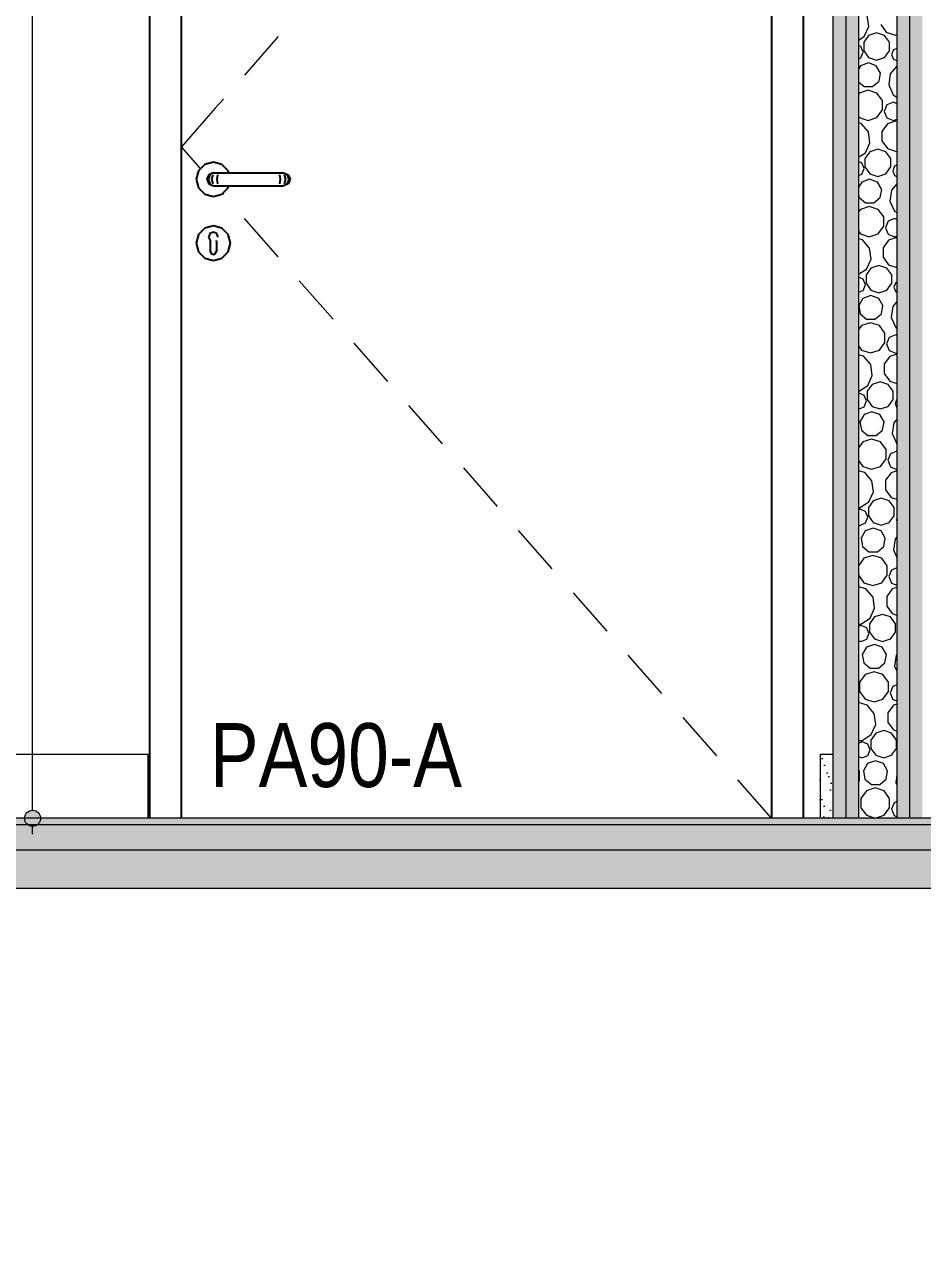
# Model space of a CAD drawing. Header units: metres. Extents: x -1783 to 21505, y -57 to 13660.
# Drawn here: x 16170.1 to 16310.6, y 7243.5 to 7436.1 of the extents above; entities that cross this region are included whole.
import ezdxf

# ---------------------------------------------------------------- set-up
doc = ezdxf.new("R2010")
doc.units = ezdxf.units.M
doc.header["$MEASUREMENT"] = 0
for name, color, linetype, lineweight in [('01_A Corte AA_1_COBERTURA-LINHAS.EXEC_Caneta_No__241', 7, 'Continuous', 13), ('01_A Corte AA_1_LAJES.EST_Caneta_No__4', 7, 'Continuous', 20), ('01_A Corte AA_1_LAJES.EST_Caneta_No__7', 7, 'Continuous', 13), ('01_A Corte AA_1_PAREDE CONSTRUIR_Caneta_No__241', 7, 'Continuous', 13), ('01_A Corte AA_1_PAREDE CONSTRUIR_Caneta_No__3', 7, 'Continuous', 25), ('01_A Corte AA_1_PAREDE CONSTRUIR_Caneta_No__96', 252, 'Continuous', 0), ('01_A Corte AA_1_PISO - Rodapé_Caneta_No__11', 7, 'Continuous', 5)]:
    doc.layers.add(name, color=color, linetype=linetype, lineweight=lineweight)
for name, color, linetype, lineweight, true_color in [('01_A Corte AA_1_LAJES.EST_Caneta_No__254', 7, 'Continuous', 0, 0xd1c9ad), ('01_A Corte AA_1_LAJES.EST_Caneta_No__97', 7, 'Continuous', 5, 0x6b6b6b), ('01_A Corte AA_1_PISO - Rodapé_Caneta_No__97', 7, 'Continuous', 5, 0x6b6b6b)]:
    doc.layers.add(name, color=color, linetype=linetype, lineweight=lineweight, true_color=true_color)
for name, color, linetype in [('01_A Corte AA_1_PAREDE CONSTRUIR', 7, 'Continuous'), ('cotas', 7, 'Continuous'), ('COTAS EXECUTIVO.EXEC', 7, 'Continuous')]:
    doc.layers.add(name, color=color, linetype=linetype)
doc.styles.add('GENERATED_STYLE_2', font='arial.ttf', dxfattribs={"width": 0.8})

# ---------------------------------------------------------------- blocks, each defined once
blk = doc.blocks.new('*X6654', base_point=(-79.8343, -33.8088))
at = {"layer": '01_A Corte AA_1_PAREDE CONSTRUIR_Caneta_No__96', "color": 252, "linetype": 'Continuous', "lineweight": 0, "ltscale": 1000}
for p, q in [((-61.4531, 1.239), (-61.4555, 1.2561)), ((-61.4602, 1.2233), (-61.4531, 1.239)), ((-61.4342, 1.2422), (-61.4256, 1.2303)), ((-61.469, 1.2177), (-61.4602, 1.2233)), ((-61.4533, 1.2251), (-61.461, 1.2145)), ((-61.461, 1.2145), (-61.461, 1.2013)), ((-61.4408, 1.2292), (-61.4533, 1.2251)), ((-61.4283, 1.2251), (-61.4408, 1.2292)), ((-61.4206, 1.2145), (-61.4283, 1.2251)), ((-61.4256, 1.2303), (-61.4116, 1.2257)), ((-61.4206, 1.2013), (-61.4206, 1.2145)), ((-61.4116, 1.2257), (-61.409, 1.2266)), ((-61.4656, 1.2079), (-61.469, 1.2093)), ((-61.4619, 1.199), (-61.4656, 1.2079)), ((-61.4656, 1.1902), (-61.4619, 1.199)), ((-61.461, 1.2013), (-61.4533, 1.1907)), ((-61.4283, 1.1907), (-61.4206, 1.2013)), ((-61.4144, 1.2025), (-61.4174, 1.1952)), ((-61.4174, 1.1952), (-61.4144, 1.1879)), ((-61.409, 1.2047), (-61.4144, 1.2025)), ((-61.469, 1.1888), (-61.4656, 1.1902)), ((-61.4659, 1.1777), (-61.469, 1.1722)), ((-61.4535, 1.1822), (-61.4659, 1.1777)), ((-61.4412, 1.1777), (-61.4535, 1.1822)), ((-61.4533, 1.1907), (-61.4408, 1.1866)), ((-61.4347, 1.1663), (-61.4412, 1.1777)), ((-61.4408, 1.1866), (-61.4283, 1.1907)), ((-61.409, 1.177), (-61.4193, 1.1651)), ((-61.4144, 1.1879), (-61.409, 1.1857)), ((-61.4369, 1.1534), (-61.4347, 1.1663)), ((-61.4193, 1.1651), (-61.4218, 1.148)), ((-61.469, 1.1525), (-61.4601, 1.145)), ((-61.4541, 1.1395), (-61.468, 1.135)), ((-61.4601, 1.145), (-61.447, 1.145)), ((-61.4402, 1.135), (-61.4541, 1.1395)), ((-61.447, 1.145), (-61.4369, 1.1534)), ((-61.4218, 1.148), (-61.4146, 1.1323)), ((-61.468, 1.135), (-61.469, 1.1335)), ((-61.4316, 1.1231), (-61.4402, 1.135)), ((-61.4316, 1.1085), (-61.4316, 1.1231)), ((-61.4145, 1.1206), (-61.4246, 1.1164)), ((-61.4146, 1.1323), (-61.409, 1.1287)), ((-61.409, 1.1183), (-61.4145, 1.1206)), ((-61.469, 1.0982), (-61.468, 1.0967)), ((-61.4402, 1.0967), (-61.4316, 1.1085)), ((-61.4246, 1.1164), (-61.4288, 1.1063)), ((-61.4288, 1.1063), (-61.4246, 1.0962)), ((-61.4649, 1.0871), (-61.469, 1.0883)), ((-61.468, 1.0967), (-61.4541, 1.0922)), ((-61.4537, 1.0741), (-61.4649, 1.0871)), ((-61.4541, 1.0922), (-61.4402, 1.0967)), ((-61.4237, 1.0869), (-61.4324, 1.075)), ((-61.4246, 1.0962), (-61.4145, 1.092)), ((-61.4097, 1.0915), (-61.4237, 1.0869)), ((-61.4145, 1.092), (-61.409, 1.0943)), ((-61.409, 1.0912), (-61.4097, 1.0915)), ((-61.4512, 1.057), (-61.4537, 1.0741)), ((-61.4324, 1.075), (-61.4324, 1.0602)), ((-61.4324, 1.0602), (-61.4237, 1.0483)), ((-61.469, 1.0345), (-61.4584, 1.0413)), ((-61.4514, 1.0431), (-61.4592, 1.0325)), ((-61.4584, 1.0413), (-61.4512, 1.057)), ((-61.4389, 1.0472), (-61.4514, 1.0431)), ((-61.4264, 1.0431), (-61.4389, 1.0472)), ((-61.4187, 1.0325), (-61.4264, 1.0431)), ((-61.4237, 1.0483), (-61.4097, 1.0437)), ((-61.4097, 1.0437), (-61.409, 1.044)), ((-61.4638, 1.0259), (-61.469, 1.0281)), ((-61.4601, 1.017), (-61.4638, 1.0259)), ((-61.4592, 1.0325), (-61.4592, 1.0193)), ((-61.4187, 1.0193), (-61.4187, 1.0325)), ((-61.409, 1.022), (-61.4126, 1.0205)), ((-61.469, 1.006), (-61.4638, 1.0082)), ((-61.4638, 1.0082), (-61.4601, 1.017)), ((-61.4592, 1.0193), (-61.4514, 1.0087)), ((-61.4514, 1.0087), (-61.4389, 1.0046)), ((-61.4389, 1.0046), (-61.4264, 1.0087)), ((-61.4264, 1.0087), (-61.4187, 1.0193)), ((-61.4126, 1.0205), (-61.4156, 1.0132)), ((-61.4156, 1.0132), (-61.4126, 1.0059)), ((-61.4126, 1.0059), (-61.409, 1.0044)), ((-61.464, 0.9957), (-61.469, 0.987)), ((-61.4517, 1.0002), (-61.464, 0.9957)), ((-61.4394, 0.9957), (-61.4517, 1.0002)), ((-61.4328, 0.9843), (-61.4394, 0.9957)), ((-61.4351, 0.9714), (-61.4328, 0.9843)), ((-61.4175, 0.9831), (-61.4199, 0.966)), ((-61.409, 0.9928), (-61.4175, 0.9831)), ((-61.469, 0.9756), (-61.4683, 0.9714)), ((-61.4683, 0.9714), (-61.4583, 0.963)), ((-61.4451, 0.963), (-61.4351, 0.9714)), ((-61.4199, 0.966), (-61.4128, 0.9503)), ((-61.4661, 0.953), (-61.469, 0.9489)), ((-61.4522, 0.9575), (-61.4661, 0.953)), ((-61.4583, 0.963), (-61.4451, 0.963)), ((-61.4383, 0.953), (-61.4522, 0.9575)), ((-61.4297, 0.9411), (-61.4383, 0.953)), ((-61.4128, 0.9503), (-61.409, 0.9479)), ((-61.4383, 0.9147), (-61.4297, 0.9265)), ((-61.4297, 0.9265), (-61.4297, 0.9411)), ((-61.4228, 0.9344), (-61.427, 0.9243)), ((-61.4127, 0.9386), (-61.4228, 0.9344)), ((-61.409, 0.9371), (-61.4127, 0.9386)), ((-61.469, 0.9187), (-61.4661, 0.9147)), ((-61.4631, 0.9051), (-61.469, 0.9069)), ((-61.4661, 0.9147), (-61.4522, 0.9102)), ((-61.4522, 0.9102), (-61.4383, 0.9147)), ((-61.427, 0.9243), (-61.4228, 0.9142)), ((-61.4228, 0.9142), (-61.4127, 0.91)), ((-61.409, 0.9091), (-61.4219, 0.9049)), ((-61.4127, 0.91), (-61.409, 0.9115)), ((-61.4518, 0.8921), (-61.4631, 0.9051)), ((-61.4493, 0.875), (-61.4518, 0.8921)), ((-61.4219, 0.9049), (-61.4305, 0.893)), ((-61.4305, 0.893), (-61.4305, 0.8782)), ((-61.4565, 0.8593), (-61.4493, 0.875)), ((-61.4305, 0.8782), (-61.4219, 0.8663)), ((-61.469, 0.8513), (-61.4565, 0.8593)), ((-61.4496, 0.8611), (-61.4573, 0.8505)), ((-61.4573, 0.8505), (-61.4573, 0.8373)), ((-61.4371, 0.8652), (-61.4496, 0.8611)), ((-61.4246, 0.8611), (-61.4371, 0.8652)), ((-61.4169, 0.8505), (-61.4246, 0.8611)), ((-61.4219, 0.8663), (-61.409, 0.8621)), ((-61.4169, 0.8373), (-61.4169, 0.8505)), ((-61.4619, 0.8439), (-61.469, 0.8469)), ((-61.4582, 0.8351), (-61.4619, 0.8439)), ((-61.4619, 0.8262), (-61.4582, 0.8351)), ((-61.4573, 0.8373), (-61.4496, 0.8267)), ((-61.4246, 0.8267), (-61.4169, 0.8373)), ((-61.4107, 0.8385), (-61.4137, 0.8312)), ((-61.4137, 0.8312), (-61.4107, 0.8239)), ((-61.409, 0.8392), (-61.4107, 0.8385)), ((-61.469, 0.8232), (-61.4619, 0.8262)), ((-61.4622, 0.8137), (-61.4687, 0.8023)), ((-61.4498, 0.8182), (-61.4622, 0.8137)), ((-61.4375, 0.8137), (-61.4498, 0.8182)), ((-61.4496, 0.8267), (-61.4371, 0.8226)), ((-61.431, 0.8023), (-61.4375, 0.8137)), ((-61.4371, 0.8226), (-61.4246, 0.8267)), ((-61.4107, 0.8239), (-61.409, 0.8232)), ((-61.4687, 0.8023), (-61.4664, 0.7894)), ((-61.4332, 0.7894), (-61.431, 0.8023)), ((-61.4156, 0.8011), (-61.4181, 0.784)), ((-61.409, 0.8087), (-61.4156, 0.8011)), ((-61.4643, 0.771), (-61.469, 0.7644)), ((-61.4664, 0.7894), (-61.4564, 0.781)), ((-61.4503, 0.7755), (-61.4643, 0.771)), ((-61.4564, 0.781), (-61.4433, 0.781)), ((-61.4364, 0.771), (-61.4503, 0.7755)), ((-61.4433, 0.781), (-61.4332, 0.7894)), ((-61.4279, 0.7591), (-61.4364, 0.771)), ((-61.4181, 0.784), (-61.4109, 0.7683)), ((-61.4279, 0.7445), (-61.4279, 0.7591)), ((-61.4209, 0.7524), (-61.4251, 0.7423)), ((-61.4108, 0.7566), (-61.4209, 0.7524)), ((-61.4109, 0.7683), (-61.409, 0.7671)), ((-61.409, 0.7558), (-61.4108, 0.7566)), ((-61.469, 0.7393), (-61.4643, 0.7327)), ((-61.4643, 0.7327), (-61.4503, 0.7282)), ((-61.4503, 0.7282), (-61.4364, 0.7327)), ((-61.4364, 0.7327), (-61.4279, 0.7445)), ((-61.4251, 0.7423), (-61.4209, 0.7322)), ((-61.4209, 0.7322), (-61.4108, 0.728)), ((-61.4612, 0.7231), (-61.469, 0.7254)), ((-61.4499, 0.7101), (-61.4612, 0.7231)), ((-61.42, 0.7229), (-61.4287, 0.711)), ((-61.409, 0.7265), (-61.42, 0.7229)), ((-61.4108, 0.728), (-61.409, 0.7287)), ((-61.4475, 0.693), (-61.4499, 0.7101)), ((-61.4287, 0.711), (-61.4287, 0.6962)), ((-61.4287, 0.6962), (-61.42, 0.6843)), ((-61.469, 0.6681), (-61.4547, 0.6773)), ((-61.4477, 0.6791), (-61.4555, 0.6685)), ((-61.4547, 0.6773), (-61.4475, 0.693)), ((-61.4352, 0.6832), (-61.4477, 0.6791)), ((-61.4227, 0.6791), (-61.4352, 0.6832)), ((-61.415, 0.6685), (-61.4227, 0.6791)), ((-61.42, 0.6843), (-61.409, 0.6807)), ((-61.4601, 0.6619), (-61.4689, 0.6656)), ((-61.4564, 0.6531), (-61.4601, 0.6619)), ((-61.4555, 0.6685), (-61.4555, 0.6553)), ((-61.4555, 0.6553), (-61.4477, 0.6447)), ((-61.4227, 0.6447), (-61.415, 0.6553)), ((-61.415, 0.6553), (-61.415, 0.6685)), ((-61.409, 0.6561), (-61.4119, 0.6492)), ((-61.4689, 0.6405), (-61.4601, 0.6442)), ((-61.448, 0.6362), (-61.4603, 0.6317)), ((-61.4601, 0.6442), (-61.4564, 0.6531)), ((-61.4357, 0.6317), (-61.448, 0.6362)), ((-61.4477, 0.6447), (-61.4352, 0.6406)), ((-61.4352, 0.6406), (-61.4227, 0.6447)), ((-61.4119, 0.6492), (-61.409, 0.6423)), ((-61.4603, 0.6317), (-61.4669, 0.6203)), ((-61.4669, 0.6203), (-61.4646, 0.6074)), ((-61.4291, 0.6203), (-61.4357, 0.6317)), ((-61.4314, 0.6074), (-61.4291, 0.6203)), ((-61.4138, 0.6191), (-61.4162, 0.602)), ((-61.409, 0.6246), (-61.4138, 0.6191)), ((-61.4646, 0.6074), (-61.4545, 0.599)), ((-61.4545, 0.599), (-61.4414, 0.599)), ((-61.4414, 0.599), (-61.4314, 0.6074)), ((-61.4162, 0.602), (-61.4091, 0.5863)), ((-61.4624, 0.589), (-61.469, 0.5798)), ((-61.4485, 0.5935), (-61.4624, 0.589)), ((-61.4346, 0.589), (-61.4485, 0.5935)), ((-61.426, 0.5771), (-61.4346, 0.589)), ((-61.469, 0.5598), (-61.4624, 0.5507)), ((-61.4346, 0.5507), (-61.426, 0.5625)), ((-61.426, 0.5625), (-61.426, 0.5771)), ((-61.4191, 0.5704), (-61.4233, 0.5603)), ((-61.4233, 0.5603), (-61.4191, 0.5502)), ((-61.409, 0.5746), (-61.4191, 0.5704)), ((-61.4594, 0.5411), (-61.469, 0.544)), ((-61.4624, 0.5507), (-61.4485, 0.5462)), ((-61.4481, 0.5281), (-61.4594, 0.5411)), ((-61.4485, 0.5462), (-61.4346, 0.5507)), ((-61.4182, 0.5409), (-61.4268, 0.529)), ((-61.4191, 0.5502), (-61.409, 0.546)), ((-61.409, 0.5439), (-61.4182, 0.5409)), ((-61.4456, 0.511), (-61.4481, 0.5281)), ((-61.4268, 0.529), (-61.4268, 0.5142)), ((-61.4528, 0.4953), (-61.4456, 0.511)), ((-61.4334, 0.5012), (-61.4459, 0.4971)), ((-61.4209, 0.4971), (-61.4334, 0.5012)), ((-61.4268, 0.5142), (-61.4182, 0.5023)), ((-61.4182, 0.5023), (-61.409, 0.4993)), ((-61.469, 0.486), (-61.4673, 0.486)), ((-61.4671, 0.4836), (-61.469, 0.4828)), ((-61.4673, 0.486), (-61.4528, 0.4953)), ((-61.4582, 0.4799), (-61.4671, 0.4836)), ((-61.4459, 0.4971), (-61.4536, 0.4865)), ((-61.4536, 0.4865), (-61.4536, 0.4733)), ((-61.4131, 0.4865), (-61.4209, 0.4971)), ((-61.4131, 0.4733), (-61.4131, 0.4865)), ((-61.4545, 0.4711), (-61.4582, 0.4799)), ((-61.4582, 0.4622), (-61.4545, 0.4711)), ((-61.4536, 0.4733), (-61.4459, 0.4627)), ((-61.4459, 0.4627), (-61.4334, 0.4586)), ((-61.4334, 0.4586), (-61.4209, 0.4627)), ((-61.4209, 0.4627), (-61.4131, 0.4733)), ((-61.409, 0.4696), (-61.41, 0.4672)), ((-61.41, 0.4672), (-61.409, 0.4648)), ((-61.469, 0.4593), (-61.4671, 0.4585)), ((-61.4671, 0.4585), (-61.4582, 0.4622)), ((-61.4585, 0.4497), (-61.465, 0.4384)), ((-61.4461, 0.4542), (-61.4585, 0.4497)), ((-61.4338, 0.4497), (-61.4461, 0.4542)), ((-61.4272, 0.4384), (-61.4338, 0.4497)), ((-61.465, 0.4384), (-61.4627, 0.4254)), ((-61.4627, 0.4254), (-61.4527, 0.417)), ((-61.4396, 0.417), (-61.4295, 0.4254)), ((-61.4295, 0.4254), (-61.4272, 0.4384)), ((-61.4119, 0.4371), (-61.4144, 0.42)), ((-61.409, 0.4404), (-61.4119, 0.4371)), ((-61.4605, 0.407), (-61.469, 0.3953)), ((-61.4466, 0.4115), (-61.4605, 0.407)), ((-61.4527, 0.417), (-61.4396, 0.417)), ((-61.4327, 0.407), (-61.4466, 0.4115)), ((-61.4241, 0.3952), (-61.4327, 0.407)), ((-61.4144, 0.42), (-61.409, 0.4083)), ((-61.4241, 0.3805), (-61.4241, 0.3952)), ((-61.4172, 0.3884), (-61.4214, 0.3783)), ((-61.409, 0.3918), (-61.4172, 0.3884)), ((-61.469, 0.3804), (-61.4605, 0.3687)), ((-61.4605, 0.3687), (-61.4466, 0.3642)), ((-61.4466, 0.3642), (-61.4327, 0.3687)), ((-61.4327, 0.3687), (-61.4241, 0.3805)), ((-61.4214, 0.3783), (-61.4172, 0.3682)), ((-61.4172, 0.3682), (-61.409, 0.3648)), ((-61.4575, 0.3591), (-61.469, 0.3625)), ((-61.4462, 0.3461), (-61.4575, 0.3591)), ((-61.4163, 0.3589), (-61.425, 0.347)), ((-61.425, 0.347), (-61.425, 0.3322)), ((-61.409, 0.3613), (-61.4163, 0.3589)), ((-61.4509, 0.3133), (-61.4438, 0.329)), ((-61.4438, 0.329), (-61.4462, 0.3461)), ((-61.425, 0.3322), (-61.4163, 0.3203)), ((-61.4655, 0.304), (-61.4509, 0.3133)), ((-61.444, 0.3151), (-61.4518, 0.3045)), ((-61.4315, 0.3192), (-61.444, 0.3151)), ((-61.419, 0.3151), (-61.4315, 0.3192)), ((-61.4113, 0.3045), (-61.419, 0.3151)), ((-61.4163, 0.3203), (-61.409, 0.318)), ((-61.469, 0.304), (-61.4655, 0.304)), ((-61.4652, 0.3016), (-61.469, 0.3)), ((-61.4563, 0.2979), (-61.4652, 0.3016)), ((-61.4527, 0.2891), (-61.4563, 0.2979)), ((-61.4563, 0.2802), (-61.4527, 0.2891)), ((-61.4518, 0.3045), (-61.4518, 0.2914)), ((-61.4518, 0.2914), (-61.444, 0.2807)), ((-61.419, 0.2807), (-61.4113, 0.2914)), ((-61.4113, 0.2914), (-61.4113, 0.3045)), ((-61.469, 0.2781), (-61.4652, 0.2765)), ((-61.4652, 0.2765), (-61.4563, 0.2802)), ((-61.4443, 0.2722), (-61.4566, 0.2677)), ((-61.432, 0.2677), (-61.4443, 0.2722)), ((-61.444, 0.2807), (-61.4315, 0.2767)), ((-61.4315, 0.2767), (-61.419, 0.2807)), ((-61.4566, 0.2677), (-61.4632, 0.2564)), ((-61.4632, 0.2564), (-61.4609, 0.2434)), ((-61.4254, 0.2564), (-61.432, 0.2677)), ((-61.4277, 0.2434), (-61.4254, 0.2564)), ((-61.4101, 0.2551), (-61.4125, 0.238)), ((-61.409, 0.2563), (-61.4101, 0.2551)), ((-61.4609, 0.2434), (-61.4508, 0.235)), ((-61.4508, 0.235), (-61.4377, 0.235)), ((-61.4377, 0.235), (-61.4277, 0.2434)), ((-61.4125, 0.238), (-61.409, 0.2304)), ((-61.4587, 0.225), (-61.4673, 0.2132)), ((-61.4673, 0.2132), (-61.4673, 0.1985)), ((-61.4448, 0.2295), (-61.4587, 0.225)), ((-61.4309, 0.225), (-61.4448, 0.2295)), ((-61.4223, 0.2132), (-61.4309, 0.225)), ((-61.4223, 0.1985), (-61.4223, 0.2132)), ((-61.4673, 0.1985), (-61.4587, 0.1867)), ((-61.4309, 0.1867), (-61.4223, 0.1985)), ((-61.4154, 0.2064), (-61.4196, 0.1963)), ((-61.4196, 0.1963), (-61.4154, 0.1862)), ((-61.409, 0.209), (-61.4154, 0.2064)), ((-61.4557, 0.1771), (-61.469, 0.1811)), ((-61.4587, 0.1867), (-61.4448, 0.1822)), ((-61.4444, 0.1641), (-61.4557, 0.1771)), ((-61.4448, 0.1822), (-61.4309, 0.1867)), ((-61.4145, 0.1769), (-61.4231, 0.165)), ((-61.4154, 0.1862), (-61.409, 0.1836)), ((-61.409, 0.1787), (-61.4145, 0.1769)), ((-61.4419, 0.147), (-61.4444, 0.1641)), ((-61.4231, 0.165), (-61.4231, 0.1502)), ((-61.4491, 0.1313), (-61.4419, 0.147)), ((-61.4297, 0.1372), (-61.4422, 0.1331)), ((-61.4172, 0.1331), (-61.4297, 0.1372)), ((-61.4231, 0.1502), (-61.4145, 0.1383)), ((-61.4145, 0.1383), (-61.409, 0.1366)), ((-61.469, 0.122), (-61.4636, 0.122)), ((-61.4634, 0.1196), (-61.469, 0.1173)), ((-61.4636, 0.122), (-61.4491, 0.1313)), ((-61.4545, 0.1159), (-61.4634, 0.1196)), ((-61.4508, 0.1071), (-61.4545, 0.1159)), ((-61.4422, 0.1331), (-61.4499, 0.1225)), ((-61.4499, 0.1225), (-61.4499, 0.1094)), ((-61.4094, 0.1225), (-61.4172, 0.1331)), ((-61.4094, 0.1094), (-61.4094, 0.1225)), ((-61.469, 0.0969), (-61.4634, 0.0945)), ((-61.4634, 0.0945), (-61.4545, 0.0982)), ((-61.4545, 0.0982), (-61.4508, 0.1071)), ((-61.4499, 0.1094), (-61.4422, 0.0987)), ((-61.4422, 0.0987), (-61.4297, 0.0947)), ((-61.4297, 0.0947), (-61.4172, 0.0987)), ((-61.4172, 0.0987), (-61.4094, 0.1094)), ((-61.4548, 0.0857), (-61.4613, 0.0744)), ((-61.4424, 0.0902), (-61.4548, 0.0857)), ((-61.4301, 0.0857), (-61.4424, 0.0902)), ((-61.4235, 0.0744), (-61.4301, 0.0857)), ((-61.4678, 0.074), (-61.469, 0.0758)), ((-61.469, 0.0575), (-61.4678, 0.0592)), ((-61.4678, 0.0592), (-61.4678, 0.074)), ((-61.4613, 0.0744), (-61.459, 0.0614)), ((-61.459, 0.0614), (-61.449, 0.053)), ((-61.4359, 0.053), (-61.4258, 0.0614)), ((-61.4258, 0.0614), (-61.4235, 0.0744)), ((-61.409, 0.0674), (-61.4107, 0.056)), ((-61.4568, 0.043), (-61.4654, 0.0312)), ((-61.4429, 0.0475), (-61.4568, 0.043)), ((-61.449, 0.053), (-61.4359, 0.053)), ((-61.429, 0.043), (-61.4429, 0.0475)), ((-61.4204, 0.0312), (-61.429, 0.043)), ((-61.4107, 0.056), (-61.409, 0.0525)), ((-61.4654, 0.0312), (-61.4654, 0.0165)), ((-61.4204, 0.0165), (-61.4204, 0.0312)), ((-61.4135, 0.0244), (-61.4177, 0.0143)), ((-61.409, 0.0263), (-61.4135, 0.0244)), ((-61.4654, 0.0165), (-61.4568, 0.0047)), ((-61.4568, 0.0047), (-61.4429, 0.0002)), ((-61.4429, 0.0002), (-61.429, 0.0047)), ((-61.429, 0.0047), (-61.4204, 0.0165)), ((-61.4177, 0.0143), (-61.4135, 0.0042)), ((-61.4135, 0.0042), (-61.409, 0.0023))]:
    blk.add_line(p, q, dxfattribs=at)

msp = doc.modelspace()

# ---------------------------------------------------------------- hatches: boundary and pattern name
at = {"layer": '01_A Corte AA_1_LAJES.EST_Caneta_No__254', "linetype": 'Continuous', "lineweight": 0, "true_color": 0xd1c9ad}
h = msp.add_hatch(dxfattribs=at)
h.set_pattern_fill('HAIE_OD_0001', color=9, scale=100, style=0, pattern_type=2)
h.set_pattern_definition([(45, (22447.529, 7361.93), (-15.9099, 15.9099), [0, -15, 0, -22.5]), (110, (22497.529, 7361.93), (21.143084, 7.69545), [0, -11, 0, -19])])
h.paths.add_polyline_path([(17387.959, 7311.929), (15796.125, 7311.929), (15796.125, 7310.929), (17387.959, 7310.929)])
at = {"layer": '01_A Corte AA_1_LAJES.EST_Caneta_No__97', "linetype": 'Continuous', "lineweight": 5, "true_color": 0x6b6b6b}
h = msp.add_hatch(dxfattribs=at)
h.set_pattern_fill('AR_CONC_0001', color=251, scale=100, style=0, pattern_type=2)
h.set_pattern_definition([(50, (22447.53, 7311.93), (-54.6554, 4.78173), [5.715, -62.865]), (355, (22447.53, 7311.93), (-10.57303, 57.31705), [4.572, -50.29218]), (100.4514, (22452.083, 7311.53), (44.08237, 52.53533), [4.857, -53.42707]), (46.1842, (22447.53, 7327.17), (-81.3237, 12.6127), [8.5725, -94.2975]), (96.6356, (22454.306, 7326.12), (71.2212, 74.2278), [7.2855, -80.1407]), (351.1842, (22447.53, 7327.17), (71.2212, 74.2278), [6.858, -75.4379]), (21, (22455.15, 7323.36), (-45.48432, 30.67956), [5.715, -62.865]), (326, (22455.15, 7323.36), (18.5406, 55.2564), [4.572, -50.292]), (71.4514, (22458.94, 7320.803), (64.02493, 24.57683), [4.857, -53.427]), (37.5, (22447.529, 7311.93), (0.92658, 25.36651), [0, -49.6824, 0, -51.054, 0, -50.4825]), (7.5, (22447.53, 7311.93), (20.0459, 30.05417), [0, -29.1084, 0, -48.5394, 0, -19.2405]), (327.5, (22430.536, 7311.93), (-40.67718, 1.718623), [0, -19.05, 0, -59.436, 0, -78.867]), (317.5, (22422.916, 7311.93), (44.43875, 7.62795), [0, -24.765, 0, -39.4716, 0, -56.007])])
h.paths.add_polyline_path([(15796.125, 7300.929), (17387.959, 7300.929), (17387.959, 7310.929), (15796.125, 7310.929)])
at = {"layer": '01_A Corte AA_1_PAREDE CONSTRUIR', "linetype": 'Continuous', "lineweight": 0, "true_color": 0xffffff}
for points in [[(16296.625, 7626.929), (16296.625, 7311.929), (16298.625, 7311.929), (16298.625, 7626.929)], [(16298.625, 7626.929), (16298.625, 7311.929), (16300.625, 7311.929), (16300.625, 7626.929)], [(16306.625, 7626.929), (16306.625, 7311.929), (16308.625, 7311.929), (16308.625, 7626.929)], [(16310.625, 7626.929), (16308.625, 7626.929), (16308.625, 7311.929), (16310.625, 7311.929)]]:
    msp.add_hatch(color=7, dxfattribs=at).paths.add_polyline_path(points)
at = {"layer": '01_A Corte AA_1_PISO - Rodapé_Caneta_No__97', "linetype": 'Continuous', "lineweight": 5, "true_color": 0x6b6b6b}
h = msp.add_hatch(dxfattribs=at)
h.set_pattern_fill('CUT_STONE_0001', color=251, scale=100, style=0, pattern_type=2)
h.set_pattern_definition([(45, (22447.5286, 7316.9294), (-1.59099026, 1.59099026), [0, -1.5, 0, -2.25]), (110, (22452.5286, 7316.9294), (2.1143084, 0.7695453), [0, -1.1, 0, -1.9])])
h.paths.add_polyline_path([(16296.625, 7321.929), (16294.625, 7321.929), (16294.625, 7311.929), (16296.625, 7311.929)])
at = {"layer": 'cotas'}
h = msp.add_hatch(color=7, dxfattribs=at)
h.dxf.hatch_style = 1
h.paths.add_polyline_path([(21504.961, 13659.963), (10304.961, 13659.963), (10304.961, 5739.963), (21504.961, 5739.963)])
h.paths.add_polyline_path([(10571.627, 13593.296), (21371.627, 13593.296), (21371.627, 5806.63), (10571.627, 5806.63)], flags=16)
at = {"layer": 'COTAS EXECUTIVO.EXEC', "linetype": 'Continuous', "lineweight": 13, "ltscale": 1000}
msp.add_hatch(color=256, dxfattribs=at).paths.add_polyline_path([(16170.062, 7311.929), (16170.157, 7311.451), (16170.428, 7311.046), (16170.834, 7310.775), (16171.312, 7310.679), (16171.791, 7310.775), (16172.196, 7311.046), (16172.467, 7311.451), (16172.562, 7311.929), (16172.467, 7312.408), (16172.196, 7312.813), (16171.791, 7313.084), (16171.312, 7313.179), (16170.834, 7313.084), (16170.428, 7312.813), (16170.157, 7312.408)])

# ---------------------------------------------------------------- linework, layer by layer
at = {"layer": '01_A Corte AA_1_LAJES.EST_Caneta_No__4', "color": 7, "linetype": 'Continuous', "lineweight": 20, "ltscale": 1000}
msp.add_line((17387.959, 7300.929), (15796.125, 7300.929), dxfattribs=at)
at = {"layer": '01_A Corte AA_1_LAJES.EST_Caneta_No__7', "color": 7, "linetype": 'Continuous', "lineweight": 13, "ltscale": 1000}
msp.add_line((17387.959, 7310.929), (15796.125, 7310.929), dxfattribs=at)
at = {"layer": '01_A Corte AA_1_LAJES.EST_Caneta_No__7', "color": 7, "linetype": 'Continuous', "lineweight": 13, "ltscale": 1000, "flags": 128}
for points in [[(16294.625, 7311.929), (15814.125, 7311.929), (15811.125, 7311.929), (15803.125, 7311.929)], [(16312.625, 7311.929), (16310.625, 7311.929), (16308.625, 7311.929), (16306.625, 7311.929), (16300.625, 7311.929), (16298.625, 7311.929), (16296.625, 7311.929), (16294.625, 7311.929)]]:
    msp.add_lwpolyline(points, dxfattribs=at)
at = {"layer": '01_A Corte AA_1_PAREDE CONSTRUIR_Caneta_No__241', "color": 7, "linetype": 'Continuous', "lineweight": 13, "ltscale": 1000}
for p, q in [((16296.625, 7626.929), (16296.625, 7321.929)), ((16298.625, 7626.929), (16298.625, 7311.929)), ((16300.625, 7626.929), (16300.625, 7311.929)), ((16306.625, 7626.929), (16306.625, 7311.929)), ((16308.625, 7626.929), (16308.625, 7311.929)), ((16209.763, 7434.259), (16204.481, 7428.251)), ((16201.18, 7424.496), (16199.898, 7423.038)), ((16199.898, 7423.038), (16194.615, 7417.029)), ((16197.615, 7413.617), (16194.615, 7417.029)), ((16201.18, 7409.563), (16201.066, 7409.692)), ((16209.763, 7399.799), (16204.481, 7405.808)), ((16218.347, 7390.036), (16213.065, 7396.044)), ((16226.93, 7380.273), (16221.648, 7386.281)), ((16235.514, 7370.509), (16230.232, 7376.518)), ((16244.098, 7360.746), (16238.815, 7366.754)), ((16252.681, 7350.983), (16247.399, 7356.991)), ((16261.265, 7341.219), (16255.983, 7347.228)), ((16269.848, 7331.456), (16264.566, 7337.464)), ((16278.432, 7321.693), (16273.15, 7327.701)), ((16296.625, 7321.929), (16296.625, 7311.929)), ((16287.015, 7311.929), (16281.733, 7317.938))]:
    msp.add_line(p, q, dxfattribs=at)
at = {"layer": '01_A Corte AA_1_PAREDE CONSTRUIR_Caneta_No__3', "color": 7, "linetype": 'Continuous', "lineweight": 25, "ltscale": 1000}
for p, q in [((16189.615, 7527.129), (16189.615, 7311.929)), ((16292.015, 7311.929), (16292.015, 7527.129)), ((16194.615, 7311.929), (16194.615, 7522.129)), ((16287.015, 7522.129), (16287.015, 7311.929)), ((16198.265, 7414.268), (16197.277, 7413.279)), ((16199.615, 7414.629), (16198.265, 7414.268)), ((16200.965, 7414.268), (16199.615, 7414.629)), ((16201.954, 7413.279), (16200.965, 7414.268)), ((16197.277, 7413.279), (16196.915, 7411.929)), ((16196.915, 7411.929), (16197.277, 7410.579)), ((16198.908, 7412.637), (16198.615, 7411.929)), ((16198.615, 7411.929), (16198.908, 7411.222)), ((16199.063, 7412.637), (16198.788, 7411.929)), ((16198.788, 7411.929), (16199.063, 7411.222)), ((16199.615, 7412.929), (16198.908, 7412.637)), ((16199.545, 7412.637), (16199.334, 7411.929)), ((16199.334, 7411.929), (16199.545, 7411.222)), ((16199.615, 7412.929), (16199.73, 7412.929)), ((16199.73, 7412.929), (16200.055, 7412.929)), ((16200.055, 7412.929), (16200.541, 7412.929)), ((16200.265, 7412.637), (16200.151, 7411.929)), ((16200.151, 7411.929), (16200.265, 7411.222)), ((16200.541, 7412.929), (16201.115, 7412.929)), ((16201.115, 7412.929), (16209.115, 7412.929)), ((16202.047, 7412.929), (16201.954, 7413.279)), ((16209.115, 7412.929), (16209.689, 7412.929)), ((16209.689, 7412.929), (16210.176, 7412.929)), ((16209.965, 7412.637), (16210.08, 7411.929)), ((16210.08, 7411.929), (16209.965, 7411.222)), ((16210.176, 7412.929), (16210.501, 7412.929)), ((16210.501, 7412.929), (16210.615, 7412.929)), ((16210.615, 7412.929), (16211.322, 7412.637)), ((16210.686, 7412.637), (16210.897, 7411.929)), ((16210.897, 7411.929), (16210.686, 7411.222)), ((16211.167, 7412.637), (16211.443, 7411.929)), ((16211.443, 7411.929), (16211.167, 7411.222)), ((16211.322, 7412.637), (16211.615, 7411.929)), ((16211.615, 7411.929), (16211.322, 7411.222)), ((16197.277, 7410.579), (16198.265, 7409.591)), ((16198.265, 7409.591), (16199.615, 7409.229)), ((16198.908, 7411.222), (16199.615, 7410.929)), ((16199.615, 7410.929), (16199.73, 7410.929)), ((16199.615, 7409.229), (16200.965, 7409.591)), ((16199.73, 7410.929), (16200.055, 7410.929)), ((16200.055, 7410.929), (16200.541, 7410.929)), ((16200.541, 7410.929), (16201.115, 7410.929)), ((16200.965, 7409.591), (16201.954, 7410.579)), ((16201.115, 7410.929), (16209.115, 7410.929)), ((16201.954, 7410.579), (16202.047, 7410.929)), ((16209.115, 7410.929), (16209.689, 7410.929)), ((16209.689, 7410.929), (16210.176, 7410.929)), ((16210.176, 7410.929), (16210.501, 7410.929)), ((16210.501, 7410.929), (16210.615, 7410.929)), ((16211.322, 7411.222), (16210.615, 7410.929)), ((16198.265, 7404.268), (16197.277, 7403.279)), ((16199.615, 7404.629), (16198.265, 7404.268)), ((16200.965, 7404.268), (16199.615, 7404.629)), ((16201.954, 7403.279), (16200.965, 7404.268)), ((16197.277, 7403.279), (16196.915, 7401.929)), ((16196.915, 7401.929), (16197.277, 7400.579)), ((16198.943, 7403.093), (16198.869, 7402.899)), ((16198.869, 7402.899), (16199.115, 7402.369)), ((16199.078, 7403.444), (16198.943, 7403.093)), ((16199.615, 7403.672), (16199.078, 7403.444)), ((16199.115, 7402.369), (16199.115, 7402.218)), ((16199.115, 7402.218), (16199.115, 7401.929)), ((16199.115, 7401.929), (16199.115, 7401.641)), ((16200.153, 7403.444), (16199.615, 7403.672)), ((16200.115, 7402.218), (16200.115, 7402.369)), ((16200.115, 7402.218), (16200.115, 7401.929)), ((16200.115, 7401.929), (16200.115, 7401.641)), ((16200.287, 7403.093), (16200.153, 7403.444)), ((16200.362, 7402.899), (16200.287, 7403.093)), ((16202.315, 7401.929), (16201.954, 7403.279)), ((16201.954, 7400.579), (16202.315, 7401.929)), ((16197.277, 7400.579), (16198.265, 7399.591)), ((16199.115, 7401.641), (16199.115, 7401.063)), ((16199.115, 7401.063), (16199.115, 7400.679)), ((16199.115, 7400.679), (16199.262, 7400.326)), ((16199.262, 7400.326), (16199.615, 7400.179)), ((16199.615, 7400.179), (16199.969, 7400.326)), ((16199.969, 7400.326), (16200.115, 7400.679)), ((16200.115, 7401.641), (16200.115, 7401.063)), ((16200.115, 7401.063), (16200.115, 7400.679)), ((16200.965, 7399.591), (16201.954, 7400.579)), ((16198.265, 7399.591), (16199.615, 7399.229)), ((16199.615, 7399.229), (16200.965, 7399.591))]:
    msp.add_line(p, q, dxfattribs=at)
at = {"layer": '01_A Corte AA_1_PISO - Rodapé_Caneta_No__11', "color": 7, "linetype": 'Continuous', "lineweight": 5, "ltscale": 1000}
for p, q in [((16189.394, 7321.929), (15833.125, 7321.929)), ((16189.394, 7311.929), (16189.394, 7321.929)), ((16294.625, 7321.929), (16294.625, 7311.929)), ((16296.625, 7321.929), (16294.625, 7321.929))]:
    msp.add_line(p, q, dxfattribs=at)
at = {"layer": 'COTAS EXECUTIVO.EXEC', "linetype": 'Continuous', "lineweight": 13, "ltscale": 1000}
for p, q in [((16171.312, 7313.179), (16171.312, 7625.679)), ((16585.735, 7311.929), (15782.18, 7311.929)), ((16176, 7311.929), (16172.562, 7311.929)), ((16171.312, 7309.429), (16171.312, 7310.679)), ((16559.933, 7306.929), (15756.377, 7306.929)), ((16585.735, 7306.929), (15782.18, 7306.929))]:
    msp.add_line(p, q, dxfattribs=at)
msp.add_circle((16171.312, 7311.929), 1.25, dxfattribs=at)

# ---------------------------------------------------------------- block references
at = {"layer": '01_A Corte AA_1_PAREDE CONSTRUIR', "color": 64, "linetype": 'Continuous', "lineweight": 0, "ltscale": 1000, "true_color": 0x80aa00, "xscale": 100, "yscale": 100, "zscale": 100}
msp.add_blockref('*X6654', (14464.102, 3931.048), dxfattribs=at)

# ---------------------------------------------------------------- texts
at = {"layer": '01_A Corte AA_1_COBERTURA-LINHAS.EXEC_Caneta_No__241', "color": 7, "linetype": 'Continuous', "lineweight": 13, "insert": (16199.062, 7326.823), "char_height": 10, "attachment_point": 1, "style": 'GENERATED_STYLE_2'}
msp.add_mtext('\\A1;\\pt0,241;{\\fArial Narrow|b0|i0|c0|p34;\\W1;PA90-A\\H0.66x;\\S^  ;\\S^  ;\\S^  ;\\S^  ;\\S^  ;\\S^  ;\\S^  ;\\S^  ;\\S^  ;\\S^  ;\\S^  ;}', dxfattribs=at)

doc.saveas('drawing.dxf')
